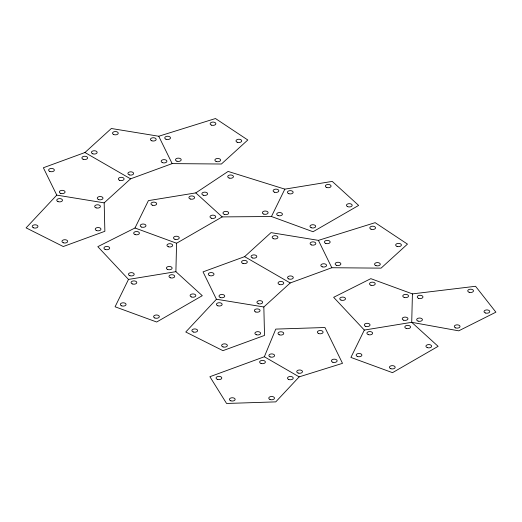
<?xml version="1.0" encoding="UTF-8"?>
<svg xmlns="http://www.w3.org/2000/svg" width="522" height="522" viewBox="0 0 522 522"><rect width="100%" height="100%" fill="white"/><g stroke="black" fill="none" stroke-linecap="round" stroke-linejoin="round"><path stroke-width="0.78" d="M175.888 271.675L176.586 243.239L222.189 216.904L271.447 216.506L313.037 231.742L358.64 205.414L332.253 181.402L284.849 189.14L228.114 171.431L195.796 192.892L148.398 200.631L134.989 227.997L97.816 246.658L128.49 279.414L175.888 271.675L202.282 295.687L156.678 322.015L115.081 306.779L128.49 279.414M412.419 293.893L411.721 322.328L438.115 346.34L392.511 372.669L350.914 357.433L364.323 330.067L411.721 322.328L458.727 330.837L495.9 312.176L475.549 286.278L412.419 293.893L370.822 278.657L333.649 297.312L364.323 330.067M264.347 356.754L275.773 329.095L324.952 327.509L342.51 363.338L299.178 376.864L275.753 401.881L226.568 403.467L209.89 376.708L264.347 356.754L299.178 376.864M271.447 216.506L284.849 189.14M56.774 195.117L26.1 227.873L63.273 246.534L104.87 231.298L104.172 202.856L130.565 178.844L172.156 163.608L221.413 164.012L247.8 139.994L215.482 118.533L158.747 136.242L111.349 128.503L84.955 152.515L43.365 167.751L56.774 195.117L104.172 202.856M216.434 299.243L185.767 331.999L222.94 350.66L264.53 335.418L263.838 306.982L290.225 282.97L331.822 267.734L381.073 268.138L407.467 244.12L375.148 222.659L318.413 240.368L271.016 232.629L244.622 256.641L203.032 271.877L216.434 299.243L263.838 306.982M134.989 227.997L176.586 243.239M84.955 152.515L130.565 178.844M244.622 256.641L290.225 282.97M195.796 192.892L222.189 216.904M318.413 240.368L331.822 267.734M158.747 136.242L172.156 163.608M263.819 214.111A2.864 1.651 0 0 0 268.112 212.682A2.864 1.651 0 0 0 263.819 211.247A2.864 1.651 0 0 0 263.819 214.111M274.546 192.22A2.864 1.651 0 0 0 278.839 190.784A2.864 1.651 0 0 0 274.546 189.355A2.864 1.651 0 0 0 274.546 192.22M229.158 178.054A2.864 1.651 0 0 0 233.451 176.619A2.864 1.651 0 0 0 229.158 175.19A2.864 1.651 0 0 0 229.158 178.054M203.299 195.221A2.864 1.651 0 0 0 207.599 193.792A2.864 1.651 0 0 0 203.299 192.357A2.864 1.651 0 0 0 203.299 195.221M224.414 214.431A2.864 1.651 0 0 0 228.714 213.002A2.864 1.651 0 0 0 224.414 211.567A2.864 1.651 0 0 0 224.414 214.431M311.177 227.709A2.864 1.651 0 0 0 315.686 226.522A2.864 1.651 0 0 0 311.647 224.858A2.864 1.651 0 0 0 311.177 227.709M347.659 206.647A2.864 1.651 0 0 0 352.174 205.459A2.864 1.651 0 0 0 348.135 203.795A2.864 1.651 0 0 0 347.659 206.647M326.779 187.522A2.864 1.651 0 0 0 331.072 186.086A2.864 1.651 0 0 0 326.779 184.657A2.864 1.651 0 0 0 326.779 187.522M288.855 193.714A2.864 1.651 0 0 0 293.155 192.279A2.864 1.651 0 0 0 288.855 190.85A2.864 1.651 0 0 0 288.855 193.714M278.135 215.606A2.864 1.651 0 0 0 282.428 214.17A2.864 1.651 0 0 0 278.135 212.741A2.864 1.651 0 0 0 278.135 215.606M132.268 283.903A2.864 1.651 0 0 0 136.784 282.715A2.864 1.651 0 0 0 132.738 281.051A2.864 1.651 0 0 0 132.268 283.903M121.77 305.879A2.864 1.651 0 0 0 126.07 304.443A2.864 1.651 0 0 0 121.77 303.014A2.864 1.651 0 0 0 121.77 305.879M154.812 317.983A2.864 1.651 0 0 0 159.327 316.795A2.864 1.651 0 0 0 155.288 315.131A2.864 1.651 0 0 0 154.812 317.983M191.3 296.92A2.864 1.651 0 0 0 195.815 295.733A2.864 1.651 0 0 0 191.776 294.069A2.864 1.651 0 0 0 191.3 296.92M170.413 277.795A2.864 1.651 0 0 0 174.713 276.36A2.864 1.651 0 0 0 170.413 274.931A2.864 1.651 0 0 0 170.413 277.795M211.436 218.222A2.864 1.651 0 0 0 215.736 216.793A2.864 1.651 0 0 0 211.436 215.358A2.864 1.651 0 0 0 211.436 218.222M190.328 199.012A2.864 1.651 0 0 0 194.621 197.584A2.864 1.651 0 0 0 190.328 196.148A2.864 1.651 0 0 0 190.328 199.012M152.404 205.205A2.864 1.651 0 0 0 156.704 203.776A2.864 1.651 0 0 0 152.404 202.34A2.864 1.651 0 0 0 152.404 205.205M141.677 227.096A2.864 1.651 0 0 0 145.977 225.667A2.864 1.651 0 0 0 141.677 224.232A2.864 1.651 0 0 0 141.677 227.096M174.955 239.291A2.864 1.651 0 0 0 179.248 237.856A2.864 1.651 0 0 0 174.955 236.427A2.864 1.651 0 0 0 174.955 239.291M168.384 246.782A2.864 1.651 0 0 0 172.684 245.347A2.864 1.651 0 0 0 168.384 243.918A2.864 1.651 0 0 0 168.384 246.782M135.113 234.593A2.864 1.651 0 0 0 139.407 233.158A2.864 1.651 0 0 0 135.113 231.729A2.864 1.651 0 0 0 135.113 234.593M105.144 249.431A2.864 1.651 0 0 0 109.659 248.244A2.864 1.651 0 0 0 105.614 246.58A2.864 1.651 0 0 0 105.144 249.431M129.913 275.72A2.864 1.651 0 0 0 134.206 274.291A2.864 1.651 0 0 0 129.913 272.856A2.864 1.651 0 0 0 129.913 275.72M167.601 269.443A2.864 1.651 0 0 0 172.116 268.256A2.864 1.651 0 0 0 168.077 266.592A2.864 1.651 0 0 0 167.601 269.443M33.421 227.794A2.864 1.651 0 0 0 37.936 226.607A2.864 1.651 0 0 0 33.897 224.943A2.864 1.651 0 0 0 33.421 227.794M63.397 242.802A2.864 1.651 0 0 0 67.69 241.373A2.864 1.651 0 0 0 63.397 239.937A2.864 1.651 0 0 0 63.397 242.802M96.44 230.528A2.864 1.651 0 0 0 100.955 229.341A2.864 1.651 0 0 0 96.916 227.677A2.864 1.651 0 0 0 96.44 230.528M96.113 207.867A2.864 1.651 0 0 0 100.413 206.431A2.864 1.651 0 0 0 96.113 205.002A2.864 1.651 0 0 0 96.113 207.867M57.962 201.59A2.864 1.651 0 0 0 62.477 200.402A2.864 1.651 0 0 0 58.438 198.738A2.864 1.651 0 0 0 57.962 201.59M129.332 174.896A2.864 1.651 0 0 0 133.625 173.467A2.864 1.651 0 0 0 129.332 172.032A2.864 1.651 0 0 0 129.332 174.896M162.375 162.623A2.864 1.651 0 0 0 166.89 161.435A2.864 1.651 0 0 0 162.851 159.771A2.864 1.651 0 0 0 162.375 162.623M151.876 140.816A2.864 1.651 0 0 0 156.176 139.381A2.864 1.651 0 0 0 151.876 137.952A2.864 1.651 0 0 0 151.876 140.816M113.731 134.539A2.864 1.651 0 0 0 118.24 133.351A2.864 1.651 0 0 0 114.201 131.688A2.864 1.651 0 0 0 113.731 134.539M92.844 153.833A2.864 1.651 0 0 0 97.144 152.398A2.864 1.651 0 0 0 92.844 150.969A2.864 1.651 0 0 0 92.844 153.833M216.088 161.448A2.864 1.651 0 0 0 220.604 160.261A2.864 1.651 0 0 0 216.565 158.597A2.864 1.651 0 0 0 216.088 161.448M237.203 142.238A2.864 1.651 0 0 0 241.719 141.051A2.864 1.651 0 0 0 237.68 139.387A2.864 1.651 0 0 0 237.203 142.238M211.58 125.156A2.864 1.651 0 0 0 215.873 123.721A2.864 1.651 0 0 0 211.58 122.292A2.864 1.651 0 0 0 211.58 125.156M165.957 139.237A2.864 1.651 0 0 0 170.472 138.049A2.864 1.651 0 0 0 166.433 136.386A2.864 1.651 0 0 0 165.957 139.237M176.919 161.213A2.864 1.651 0 0 0 181.212 159.784A2.864 1.651 0 0 0 176.919 158.349A2.864 1.651 0 0 0 176.919 161.213M49.825 171.431A2.864 1.651 0 0 0 54.34 170.244A2.864 1.651 0 0 0 50.301 168.58A2.864 1.651 0 0 0 49.825 171.431M60.78 193.408A2.864 1.651 0 0 0 65.074 191.979A2.864 1.651 0 0 0 60.78 190.543A2.864 1.651 0 0 0 60.78 193.408M98.697 199.6A2.864 1.651 0 0 0 102.997 198.171A2.864 1.651 0 0 0 98.697 196.735A2.864 1.651 0 0 0 98.697 199.6M119.584 180.305A2.864 1.651 0 0 0 124.092 179.118A2.864 1.651 0 0 0 120.053 177.454A2.864 1.651 0 0 0 119.584 180.305M83.096 159.243A2.864 1.651 0 0 0 87.611 158.055A2.864 1.651 0 0 0 83.572 156.391A2.864 1.651 0 0 0 83.096 159.243M318.57 333.499A2.864 1.651 0 0 0 323.085 332.312A2.864 1.651 0 0 0 319.046 330.648A2.864 1.651 0 0 0 318.57 333.499M279.224 334.765A2.864 1.651 0 0 0 283.74 333.578A2.864 1.651 0 0 0 279.701 331.914A2.864 1.651 0 0 0 279.224 334.765M270.083 356.898A2.864 1.651 0 0 0 274.598 355.704A2.864 1.651 0 0 0 270.559 354.046A2.864 1.651 0 0 0 270.083 356.898M298.179 373.067A2.864 1.651 0 0 0 302.479 371.638A2.864 1.651 0 0 0 298.179 370.202A2.864 1.651 0 0 0 298.179 373.067M332.847 362.248A2.864 1.651 0 0 0 337.14 360.813A2.864 1.651 0 0 0 332.847 359.384A2.864 1.651 0 0 0 332.847 362.248M217.504 379.422A2.864 1.651 0 0 0 221.804 377.993A2.864 1.651 0 0 0 217.504 376.558A2.864 1.651 0 0 0 217.504 379.422M230.848 400.831A2.864 1.651 0 0 0 235.148 399.402A2.864 1.651 0 0 0 230.848 397.966A2.864 1.651 0 0 0 230.848 400.831M269.965 399.48A2.864 1.651 0 0 0 274.481 398.293A2.864 1.651 0 0 0 270.442 396.629A2.864 1.651 0 0 0 269.965 399.48M288.705 379.468A2.864 1.651 0 0 0 293.22 378.28A2.864 1.651 0 0 0 289.181 376.616A2.864 1.651 0 0 0 288.705 379.468M261.072 363.462A2.864 1.651 0 0 0 265.372 362.033A2.864 1.651 0 0 0 261.072 360.598A2.864 1.651 0 0 0 261.072 363.462M375.984 265.659A2.864 1.651 0 0 0 380.284 264.23A2.864 1.651 0 0 0 375.984 262.794A2.864 1.651 0 0 0 375.984 265.659M397.098 246.449A2.864 1.651 0 0 0 401.392 245.02A2.864 1.651 0 0 0 397.098 243.585A2.864 1.651 0 0 0 397.098 246.449M371.012 229.197A2.864 1.651 0 0 0 375.527 228.01A2.864 1.651 0 0 0 371.488 226.346A2.864 1.651 0 0 0 371.012 229.197M325.852 243.448A2.864 1.651 0 0 0 330.152 242.012A2.864 1.651 0 0 0 325.852 240.583A2.864 1.651 0 0 0 325.852 243.448M336.579 265.339A2.864 1.651 0 0 0 340.879 263.91A2.864 1.651 0 0 0 336.579 262.475A2.864 1.651 0 0 0 336.579 265.339M279.479 284.516A2.864 1.651 0 0 0 283.772 283.087A2.864 1.651 0 0 0 279.479 281.652A2.864 1.651 0 0 0 279.479 284.516M242.991 263.453A2.864 1.651 0 0 0 247.291 262.024A2.864 1.651 0 0 0 242.991 260.589A2.864 1.651 0 0 0 242.991 263.453M209.485 275.557A2.864 1.651 0 0 0 214 274.37A2.864 1.651 0 0 0 209.961 272.706A2.864 1.651 0 0 0 209.485 275.557M220.212 297.449A2.864 1.651 0 0 0 224.728 296.261A2.864 1.651 0 0 0 220.689 294.597A2.864 1.651 0 0 0 220.212 297.449M258.364 303.726A2.864 1.651 0 0 0 262.657 302.297A2.864 1.651 0 0 0 258.364 300.861A2.864 1.651 0 0 0 258.364 303.726M322.27 266.833A2.864 1.651 0 0 0 326.563 265.398A2.864 1.651 0 0 0 322.27 263.969A2.864 1.651 0 0 0 322.27 266.833M311.543 244.942A2.864 1.651 0 0 0 315.836 243.506A2.864 1.651 0 0 0 311.543 242.077A2.864 1.651 0 0 0 311.543 244.942M273.619 238.75A2.864 1.651 0 0 0 277.919 237.314A2.864 1.651 0 0 0 273.619 235.885A2.864 1.651 0 0 0 273.619 238.75M252.511 257.959A2.864 1.651 0 0 0 256.804 256.524A2.864 1.651 0 0 0 252.511 255.095A2.864 1.651 0 0 0 252.511 257.959M288.764 278.937A2.864 1.651 0 0 0 293.279 277.75A2.864 1.651 0 0 0 289.24 276.086A2.864 1.651 0 0 0 288.764 278.937M217.857 305.801A2.864 1.651 0 0 0 222.157 304.365A2.864 1.651 0 0 0 217.857 302.936A2.864 1.651 0 0 0 217.857 305.801M193.316 332.005A2.864 1.651 0 0 0 197.616 330.57A2.864 1.651 0 0 0 193.316 329.141A2.864 1.651 0 0 0 193.316 332.005M223.057 346.928A2.864 1.651 0 0 0 227.357 345.499A2.864 1.651 0 0 0 223.057 344.063A2.864 1.651 0 0 0 223.057 346.928M256.335 334.739A2.864 1.651 0 0 0 260.628 333.31A2.864 1.651 0 0 0 256.335 331.875A2.864 1.651 0 0 0 256.335 334.739M255.78 311.993A2.864 1.651 0 0 0 260.073 310.557A2.864 1.651 0 0 0 255.78 309.128A2.864 1.651 0 0 0 255.78 311.993M455.719 327.92A2.864 1.651 0 0 0 460.019 326.491A2.864 1.651 0 0 0 455.719 325.056A2.864 1.651 0 0 0 455.719 327.92M485.46 312.998A2.864 1.651 0 0 0 489.76 311.562A2.864 1.651 0 0 0 485.46 310.133A2.864 1.651 0 0 0 485.46 312.998M469.18 292.274A2.864 1.651 0 0 0 473.48 290.845A2.864 1.651 0 0 0 469.18 289.41A2.864 1.651 0 0 0 469.18 292.274M418.677 298.369A2.864 1.651 0 0 0 422.97 296.933A2.864 1.651 0 0 0 418.677 295.504A2.864 1.651 0 0 0 418.677 298.369M418.115 321.115A2.864 1.651 0 0 0 422.415 319.686A2.864 1.651 0 0 0 418.115 318.25A2.864 1.651 0 0 0 418.115 321.115M357.603 356.533A2.864 1.651 0 0 0 361.903 355.104A2.864 1.651 0 0 0 357.603 353.668A2.864 1.651 0 0 0 357.603 356.533M390.88 368.721A2.864 1.651 0 0 0 395.174 367.292A2.864 1.651 0 0 0 390.88 365.857A2.864 1.651 0 0 0 390.88 368.721M427.361 347.659A2.864 1.651 0 0 0 431.661 346.223A2.864 1.651 0 0 0 427.361 344.794A2.864 1.651 0 0 0 427.361 347.659M406.246 328.449A2.864 1.651 0 0 0 410.546 327.013A2.864 1.651 0 0 0 406.246 325.584A2.864 1.651 0 0 0 406.246 328.449M368.33 334.641A2.864 1.651 0 0 0 372.63 333.206A2.864 1.651 0 0 0 368.33 331.777A2.864 1.651 0 0 0 368.33 334.641M403.663 320.182A2.864 1.651 0 0 0 407.963 318.753A2.864 1.651 0 0 0 403.663 317.317A2.864 1.651 0 0 0 403.663 320.182M404.217 297.436A2.864 1.651 0 0 0 408.517 296A2.864 1.651 0 0 0 404.217 294.571A2.864 1.651 0 0 0 404.217 297.436M370.946 285.247A2.864 1.651 0 0 0 375.24 283.811A2.864 1.651 0 0 0 370.946 282.382A2.864 1.651 0 0 0 370.946 285.247M340.977 300.085A2.864 1.651 0 0 0 345.492 298.897A2.864 1.651 0 0 0 341.453 297.233A2.864 1.651 0 0 0 340.977 300.085M365.746 326.374A2.864 1.651 0 0 0 370.039 324.945A2.864 1.651 0 0 0 365.746 323.51A2.864 1.651 0 0 0 365.746 326.374"/></g></svg>
